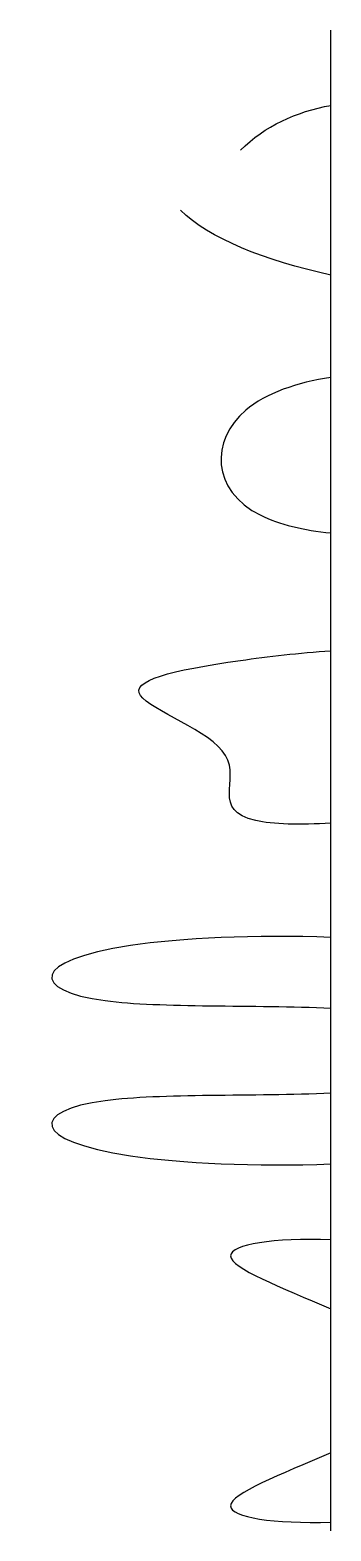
# Model space of a CAD drawing. Header units: millimetres. Extents: x 10 to 20, y 0 to 50.
import ezdxf

# ---------------------------------------------------------------- set-up
doc = ezdxf.new("R2010")
doc.units = ezdxf.units.MM
doc.layers.get('0').update_dxf_attribs({"lineweight": 25})

msp = doc.modelspace()

# ---------------------------------------------------------------- linework, layer by layer
msp.add_line((20, 0), (20, 50))
for points in [[(17, 46), (17.802, 46.802), (18.845, 47.282), (20, 47.489)], [(20, 41.832), (17.788, 42.331), (15.946, 43.054), (15, 44)]]:
    msp.add_open_spline(points, degree=3)
for points, knots in [([(20, 38.426), (18.882, 38.259), (17.834, 37.905), (17.167, 37.333), (16, 36.333), (16, 34.059), (19.103, 33.337), (20, 33.246)], [3.063839, 3.063839, 3.063839, 3.063839, 3.635516, 3.635516, 3.635516, 4.635516, 5, 5, 5, 5]), ([(20, 23.582), (18.979, 23.51), (15.625, 23.625), (18, 26), (12, 28), (15.18, 28.795), (18.947, 29.257), (20, 29.319)], [2.239155, 2.239155, 2.239155, 2.239155, 2.614635, 3.614635, 4.614635, 5.614635, 6, 6, 6, 6]), ([(20, 19.771), (17.5, 19.875), (15, 19.75), (13.333, 19.5), (10, 19), (10, 17.272), (17.467, 17.535), (20, 17.42)], [2, 2, 2, 2, 2.5, 2.5, 2.5, 3.5, 4.228221, 4.228221, 4.228221, 4.228221]), ([(20, 14.58), (17.459, 14.466), (10, 14.727), (10, 12.5), (17.5, 12.125), (20, 12.229)], [5.772676, 5.772676, 5.772676, 5.772676, 6.5, 7.5, 8, 8, 8, 8]), ([(20, 9.704), (18.115, 9.763), (16.667, 9.555), (16.667, 9.167), (16.667, 8.75), (18.336, 8.124), (20, 7.396)], [2.0676441, 2.0676441, 2.0676441, 2.0676441, 2.5338221, 2.5338221, 2.5338221, 3.0342816, 3.0342816, 3.0342816, 3.0342816]), ([(20, 2.604), (18.325, 1.872), (15.116, 0.667), (18.115, 0.237), (20, 0.296)], [4.0350141, 4.0350141, 4.0350141, 4.0350141, 4.5338221, 5, 5, 5, 5])]:
    msp.add_open_spline(points, degree=3, knots=knots)

doc.saveas('drawing.dxf')
